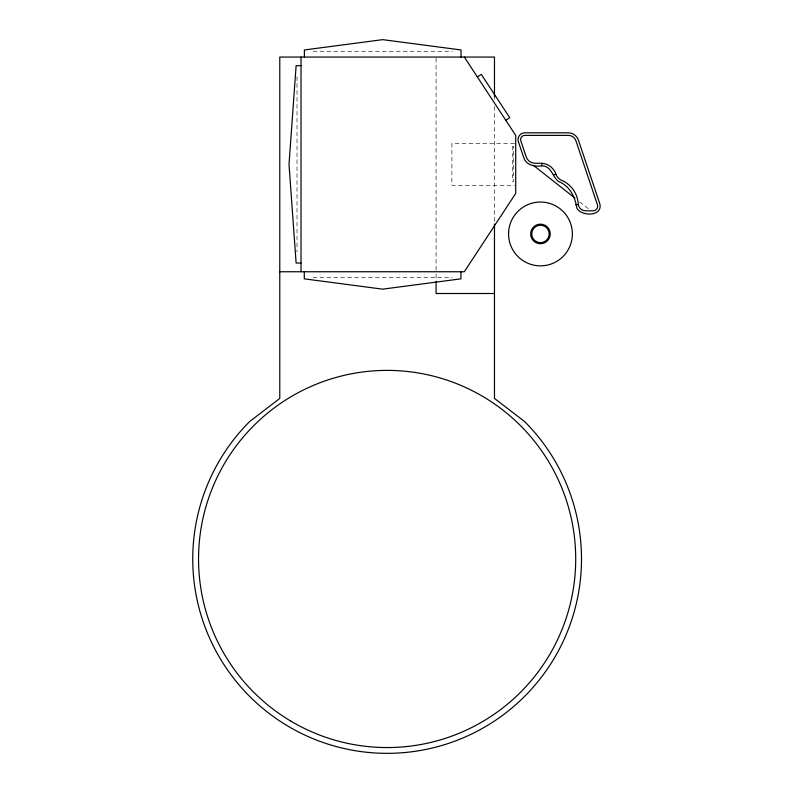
<?xml version="1.0" encoding="UTF-8"?>
<svg xmlns="http://www.w3.org/2000/svg" width="793" height="793" viewBox="0 0 793 793"><rect width="100%" height="100%" fill="white"/><g stroke="black" fill="none" stroke-linecap="round" stroke-linejoin="round"><path stroke-width="0.59" stroke-dasharray="3.96 2.97" d="M313.086 51.258L452.347 51.258M514.488 143.513L451.891 143.513L451.891 185.294L514.488 185.294M312.987 277.55L452.248 277.55M579.752 201.888L589.397 209.501M494.475 96.637L494.475 99.145M494.475 106.53L494.475 222.942M436.081 58.295L436.081 270.512M436.081 274.17L436.081 280.207M297.018 76.624L297.018 252.085M512.754 146.358L512.714 181.647L513.438 181.647L513.477 146.358L512.754 146.358"/><path stroke-width="1.19" d="M541.589 165.826C551.452 165.707 552.186 176.423 558.282 181.349C569.661 185.77 575.113 196.723 576.858 208.182C581.388 216.598 602.7 216.628 599.904 204.039L578.335 139.945C576.967 135.791 572.804 132.808 568.432 132.827L524.619 132.827C520.297 132.738 516.887 137.486 518.344 141.55L523.806 157.748C526.066 165.132 534.839 166.996 541.589 165.826L541.857 163.269L535.106 163.269A9.387 9.387 0 0 1 526.205 156.875L520.813 140.827A4.124 4.124 0 0 1 524.718 135.395L568.363 135.395A7.98 7.98 0 0 1 575.936 140.827L597.446 204.763A4.599 4.599 0 0 1 593.095 210.819L585.67 210.819A7.504 7.504 0 0 1 578.256 204.435A27.557 27.557 0 0 0 563.506 181.151L561.573 180.378A11.964 11.964 0 0 1 555.972 174.46L555.318 172.497A16.316 16.316 0 0 0 541.857 163.269M477.356 76.931L481.292 74.344L509.75 117.701L505.805 120.288M553.445 175.025L555.863 174.163M575.738 204.911L578.256 204.435M301.023 65.66L296.126 65.66L289.009 164.359L296.126 263.058L301.023 263.058M279.78 271.751L464.311 271.751L515.718 193.413L515.718 135.395L464.311 57.056M494.475 293.509L436.081 293.509L436.081 281.416M533.451 165.36L574.925 198.081M494.475 96.677L494.475 57.056L279.78 57.056L279.78 398.423L249.676 421.519A194.384 194.384 0 0 0 249.676 696.413A194.384 194.384 0 0 0 524.57 696.413A194.384 194.384 0 0 0 524.57 421.519L494.475 398.423L494.475 224.032M461.05 57.056L461.05 49.959L382.712 39.65L304.383 49.959L304.383 57.056M460.951 271.751L460.951 278.839L382.623 289.158L304.284 278.839L304.284 271.751M301.023 57.056L301.023 271.751M536.108 241.478A8.703 8.703 0 0 0 549.162 233.945A8.703 8.703 0 0 0 536.108 226.401A8.703 8.703 0 0 0 536.108 241.478M535.562 242.42A9.794 9.794 0 0 0 550.253 233.945A9.794 9.794 0 0 0 535.562 225.46A9.794 9.794 0 0 0 535.562 242.42M524.51 261.581A31.918 31.918 0 0 0 572.377 233.945A31.918 31.918 0 0 0 524.51 206.309A31.918 31.918 0 0 0 524.51 261.581M290.407 720.857A188.575 188.575 0 0 0 575.688 561.781A188.575 188.575 0 0 0 295.283 394.27A188.575 188.575 0 0 0 290.407 720.857"/></g></svg>
